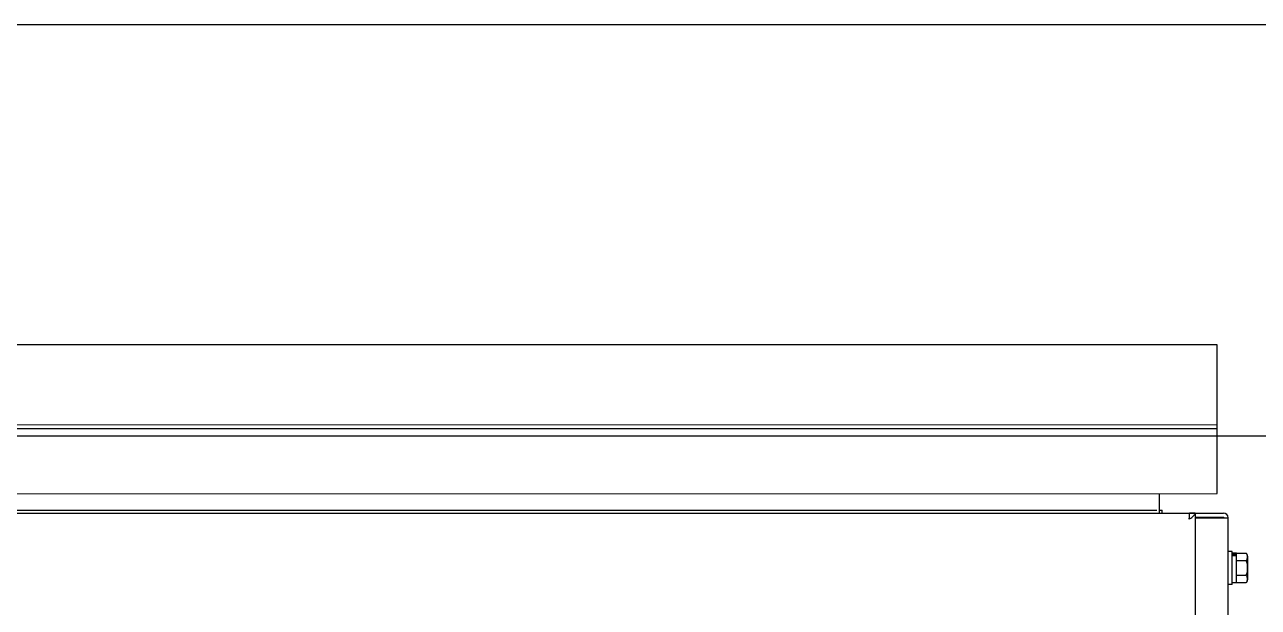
# Model space of a CAD drawing. Extents: x 61367 to 140945, y -1257 to 25588.
# Drawn here: x 91885.2 to 92334.4, y 16146.1 to 16358.4 of the extents above; entities that cross this region are included whole.
import ezdxf

# ---------------------------------------------------------------- set-up
doc = ezdxf.new("R2010")
doc.units = 0
doc.header["$MEASUREMENT"] = 0
doc.layers.get('0').update_dxf_attribs({"linetype": 'CONTINUOUS'})
for name, color, linetype in [('2401-00300-M6-16HWMC_0', 7, 'CONTINUOUS'), ('4212-62832_1_0', 7, 'CONTINUOUS'), ('4212-73754_1_0', 7, 'CONTINUOUS'), ('4212-98011_2_2_0', 7, 'CONTINUOUS'), ('4212-98011_2_3_0', 7, 'CONTINUOUS'), ('4212-Y040801_1_1_0', 7, 'CONTINUOUS'), ('DOOR-B_0', 7, 'CONTINUOUS')]:
    doc.layers.add(name, color=color, linetype=linetype)
doc.layers.add('THICK', color=7, linetype='CONTINUOUS', lineweight=0)

# ---------------------------------------------------------------- blocks, each defined once
blk = doc.blocks.new('RYHTHYT')
at = {"color": 7, "linetype": 'Continuous'}
for p, q in [((-32599.99, -67481.04), (-33454.99, -67481.14)), ((-32599.99, -67482.43), (-33454.99, -67482.53))]:
    blk.add_line(p, q, dxfattribs=at)
at = {"layer": '2401-00300-M6-16HWMC_0', "color": 7, "linetype": 'Continuous'}
for p, q in [((-32594.54, -67527.16), (-32595.99, -67527.16)), ((-32594.54, -67539.16), (-32594.54, -67527.16)), ((-32592.89, -67527.79), (-32594.54, -67527.79)), ((-32592.89, -67528.22), (-32594.54, -67528.22)), ((-32592.89, -67528.71), (-32594.54, -67528.71)), ((-32592.89, -67538.54), (-32592.89, -67527.79)), ((-32592.89, -67527.81), (-32589.41, -67527.81)), ((-32588.89, -67528.81), (-32588.89, -67537.52)), ((-32592.89, -67530.49), (-32589.41, -67530.49)), ((-32592.89, -67535.84), (-32589.41, -67535.84)), ((-32594.54, -67539.16), (-32595.99, -67539.16)), ((-32592.89, -67538.54), (-32594.54, -67538.54)), ((-32592.89, -67538.52), (-32589.41, -67538.52))]:
    blk.add_line(p, q, dxfattribs=at)
for centre, start, end in [((-32590.11, -67528.81), 0, 55.052), ((-32590.11, -67537.52), 304.948, 0)]:
    blk.add_arc(centre, 1.22, start, end, dxfattribs=at)
for points, knots in [([(-32589.41, -67530.49), (-32589.29, -67530.41), (-32589.11, -67530.21), (-32588.94, -67529.73), (-32588.91, -67529.15), (-32588.94, -67528.56), (-32589.11, -67528.09), (-32589.29, -67527.89), (-32589.41, -67527.81)], [0, 0, 0, 0, 0.143491, 0.266268, 0.499999, 0.733731, 0.856509, 1, 1, 1, 1]), ([(-32589.41, -67535.84), (-32589.14, -67535.47), (-32588.94, -67534.53), (-32588.91, -67533.16), (-32588.94, -67531.8), (-32589.14, -67530.86), (-32589.41, -67530.49)], [0, 0, 0, 0, 0.248888, 0.499999, 0.75111, 1, 1, 1, 1]), ([(-32589.41, -67538.52), (-32589.29, -67538.44), (-32589.11, -67538.24), (-32588.94, -67537.77), (-32588.91, -67537.18), (-32588.94, -67536.59), (-32589.11, -67536.12), (-32589.29, -67535.92), (-32589.41, -67535.84)], [0, 0, 0, 0, 0.14349, 0.266269, 0.5, 0.733731, 0.856508, 1, 1, 1, 1])]:
    blk.add_open_spline(points, degree=3, knots=knots, dxfattribs=at)
at = {"layer": '4212-62832_1_0', "color": 7, "linetype": 'Continuous'}
for p, q in [((-33444.79, -67513.16), (-32610.19, -67513.16)), ((-32610.19, -67513.16), (-32610.19, -67515.36)), ((-32610.19, -67515.36), (-32610.16, -67515.17)), ((-32610.19, -67515.36), (-32610.1, -67515.31)), ((-32610.1, -67515.31), (-32609.99, -67515.24)), ((-32607.99, -67513.16), (-32609.99, -67513.16)), ((-32607.99, -67513.16), (-32607.99, -69588.16))]:
    blk.add_line(p, q, dxfattribs=at)
blk.add_open_spline([(-32610.16, -67515.17), (-32610.07, -67514.5), (-32609.99, -67513.84), (-32609.99, -67513.16)], degree=3, dxfattribs=at)
blk.add_open_spline([(-32609.99, -67515.24), (-32609.49, -67514.92), (-32608.68, -67514.44), (-32607.99, -67513.56), (-32607.99, -67513.16)], degree=3, knots=[0, 0, 0, 0, 0.597826, 1, 1, 1, 1], dxfattribs=at)
at = {"layer": '4212-73754_1_0', "color": 7, "linetype": 'Continuous'}
for p, q in [((-32610.19, -67513.16), (-32609.99, -67513.16)), ((-32610.19, -67514.66), (-32610.09, -67514.66)), ((-32610.12, -67514.86), (-32610.19, -67514.86)), ((-32607.99, -67513.16), (-32597.69, -67513.16)), ((-32607.99, -67514.66), (-32597.69, -67514.66)), ((-32607.99, -67514.86), (-32595.99, -67514.86)), ((-32595.99, -68535.66), (-32595.99, -67514.86))]:
    blk.add_line(p, q, dxfattribs=at)
for radius in [1.7, 0.2]:
    blk.add_arc((-32597.69, -67514.86), radius, 0, 90, dxfattribs=at)
at = {"layer": '4212-98011_2_2_0', "color": 7, "linetype": 'Continuous'}
for p, q in [((-32620.99, -67513.16), (-32620.99, -67506.09)), ((-32620.99, -67512.09), (-32619.99, -67512.09)), ((-32619.99, -67513.16), (-32619.99, -67512.09))]:
    blk.add_line(p, q, dxfattribs=at)
at = {"layer": '4212-98011_2_3_0', "color": 7, "linetype": 'Continuous'}
blk.add_line((-33432.99, -67512.18), (-32621.99, -67512.09), dxfattribs=at)
at = {"layer": '4212-Y040801_1_1_0', "color": 7, "linetype": 'Continuous'}
for p, q in [((-32600, -67451.8), (-33455, -67451.9)), ((-32599.99, -67506.08), (-32600, -67451.8)), ((-33454.99, -67506.18), (-32599.99, -67506.08))]:
    blk.add_line(p, q, dxfattribs=at)
at = {"layer": 'DOOR-B_0', "color": 7, "linetype": 'Continuous'}
blk.add_line((-32627.13, -67513.16), (-32602.39, -67513.16), dxfattribs=at)

msp = doc.modelspace()

# ---------------------------------------------------------------- linework, layer by layer
at = {"layer": 'THICK', "lineweight": -3}
msp.add_lwpolyline([(85356.915, 16208.442), (85356.915, 16271.442), (85380.915, 16271.442), (85380.915, 16358.442), (97216.915, 16358.442), (97216.915, 16271.442), (97240.915, 16271.442), (97240.915, 16208.442)], close=True, dxfattribs=at)

# ---------------------------------------------------------------- block references
at = {"lineweight": -3}
msp.add_blockref('RYHTHYT', (124919.399, 83693.606), dxfattribs=at)

doc.saveas('drawing.dxf')
